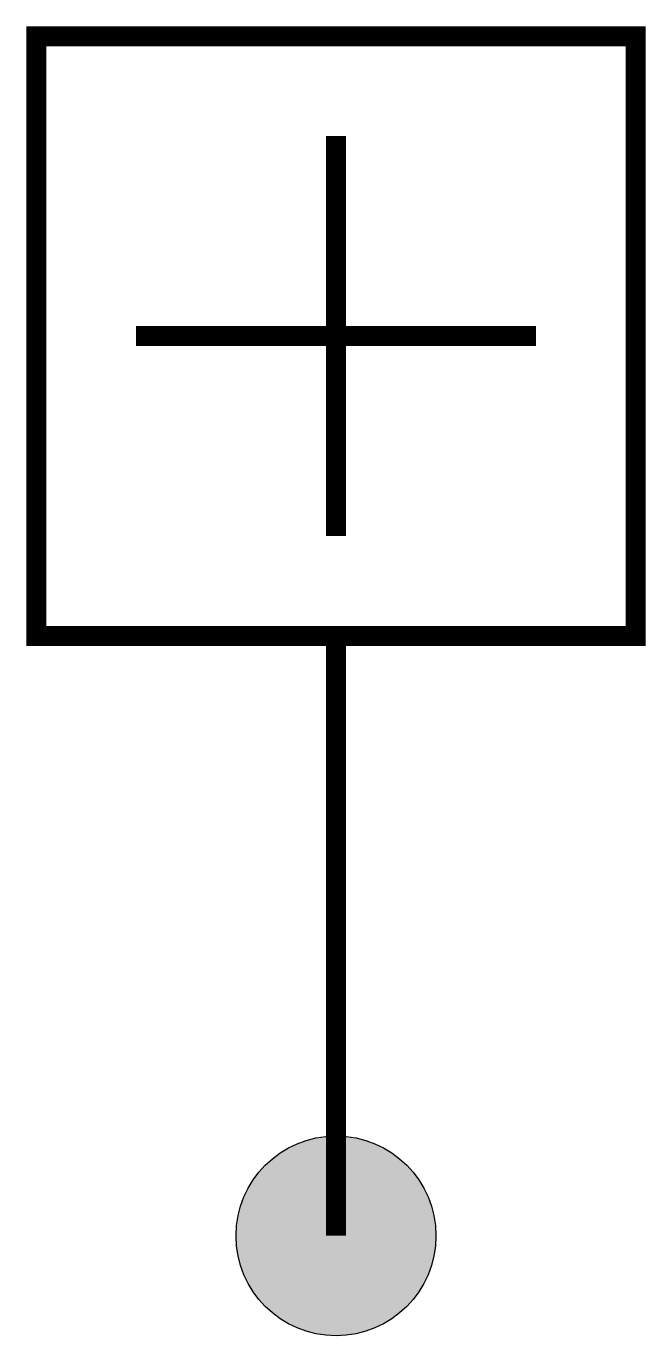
# Model space of a CAD drawing. Header units: inches. Extents: x -1.55 to 1.55, y -0.5 to 6.05.
import ezdxf

# ---------------------------------------------------------------- set-up
doc = ezdxf.new("R2010")
doc.units = ezdxf.units.IN
doc.header["$MEASUREMENT"] = 0

# ---------------------------------------------------------------- blocks, each defined once
blk = doc.blocks.new('A$C199A22AE')
h = blk.add_hatch(color=256)
edge = h.paths.add_edge_path()
edge.add_arc((0.5, 0.5), 0.5, 0, 360)
blk.add_circle((0.5, 0.5), 0.5)

msp = doc.modelspace()

# ---------------------------------------------------------------- linework, layer by layer
at = {"color": 7, "const_width": 0.1}
msp.add_lwpolyline([(-1.5, 6), (1.5, 6), (1.5, 3), (-1.5, 3)], close=True, dxfattribs=at)
for points in [[(0, 5.5), (0, 3.5)], [(-1, 4.5), (1, 4.5)], [(0, 3), (0, 0)]]:
    msp.add_lwpolyline(points, dxfattribs=at)

# ---------------------------------------------------------------- block references
at = {"color": 7}
msp.add_blockref('A$C199A22AE', (-0.5, -0.5), dxfattribs=at)

doc.saveas('drawing.dxf')
